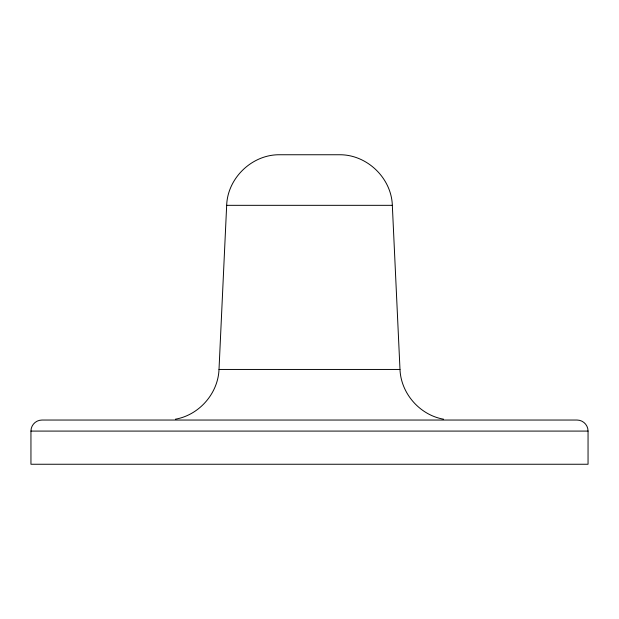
<?xml version="1.0" encoding="UTF-8"?>
<svg xmlns="http://www.w3.org/2000/svg" width="619" height="619" viewBox="0 0 619 619"><rect width="100%" height="100%" fill="white"/><g stroke="black" fill="none" stroke-linecap="round" stroke-linejoin="round"><path stroke-width="0.93" d="M175.417 419.195C199.148 415.055 218.043 393.529 219.01 369.45L226.67 205.33C227.575 177.893 252.212 154.379 279.672 154.75L339.328 154.75C366.788 154.379 391.425 177.893 392.33 205.33L399.99 369.45C400.957 393.529 419.852 415.055 443.583 419.195M226.67 205.33L392.33 205.33M219.01 369.45L399.99 369.45M30.95 431.087L588.05 431.087L588.05 464.25L30.95 464.25L30.95 431.087A11.057 11.057 0 0 1 42.007 420.038L576.993 420.038A11.057 11.057 0 0 1 588.05 431.087"/></g></svg>
